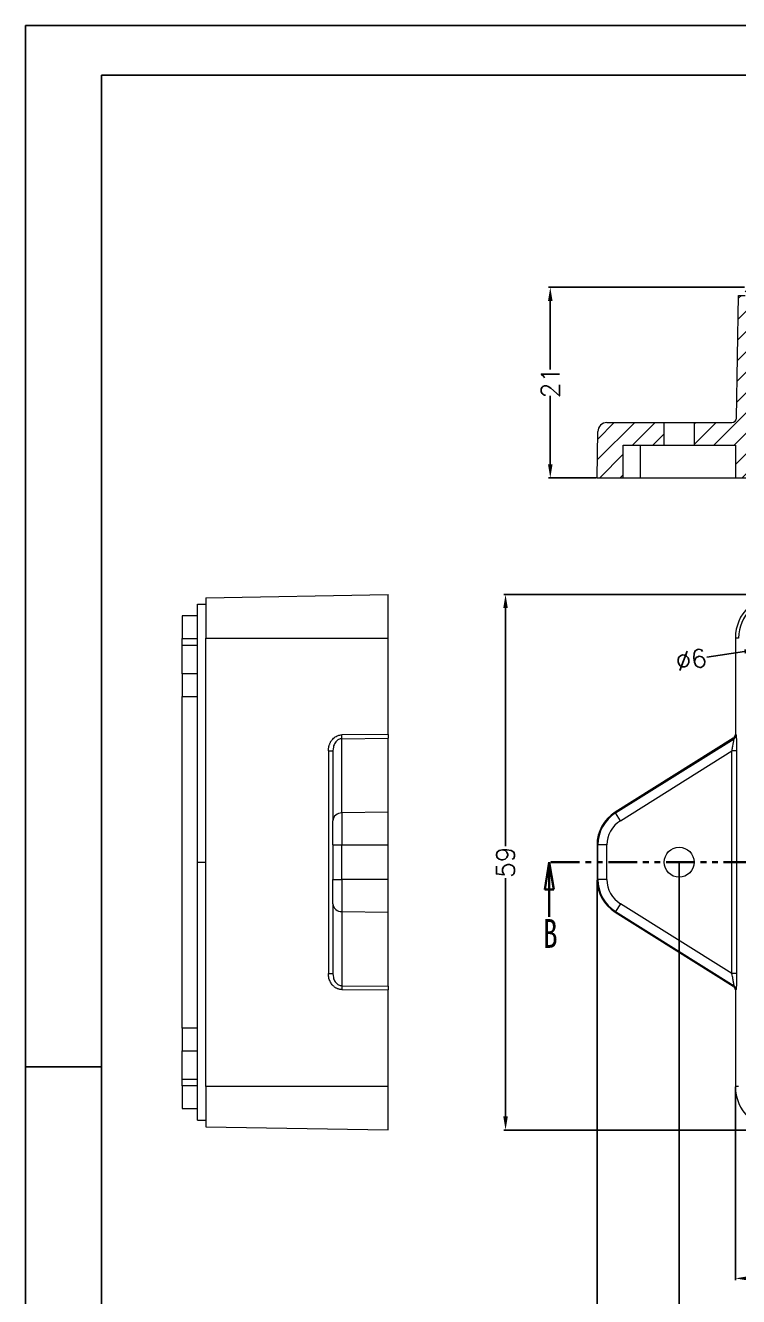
# Model space of a CAD drawing. Header units: inches. Extents: x 2651 to 3284, y 889 to 1119.
# Drawn here: x 2959.2 to 3037.8, y 978.9 to 1118.9 of the extents above; entities that cross this region are included whole.
import ezdxf

# ---------------------------------------------------------------- set-up
doc = ezdxf.new("R2010")
doc.units = ezdxf.units.IN
doc.header["$LTSCALE"] = 0.5
doc.linetypes.add('PHANTOM', pattern=[12.7, 6.35, -1.27, 1.27, -1.27, 1.27, -1.27])
doc.styles.add('SLDTEXTSTYLE0', font='TXT', dxfattribs={"width": 0.75})
doc.styles.get("Standard").update_dxf_attribs({"font": 'txt', "bigfont": 'gbcbig.shx'})
doc.dimstyles.new('2', dxfattribs={"dimtxt": 2, "dimasz": 1.5, "dimexe": 0.18, "dimexo": 0.0625, "dimgap": 0.1, "dimtad": 0, "dimzin": 12, "dimdsep": 46, "dimtxsty": 'Standard', "dimcen": 0.5, "dimclrd": 3, "dimclre": 3, "dimadec": 0, "dimazin": 0, "dimtfac": 1, "dimtofl": 0, "dimtmove": 0, "dimatfit": 3, "dimfxl": 1, "dimtolj": 1, "dimtzin": 0, "dimarcsym": 0})
pattern_1 = [(45, (-558.8946, -244.8074), (-1.122532, 1.122532), [])]

# ---------------------------------------------------------------- blocks, each defined once
blk = doc.blocks.new('_CLOSED')
at = {"color": 0, "linetype": 'ByBlock', "lineweight": -2}
for p, q in [((-1, 0.166667), (0, 0)), ((-1, 0.166667), (-1, -0.166667)), ((0, 0), (-1, -0.166667)), ((0, 0), (-1, 0))]:
    blk.add_line(p, q, dxfattribs=at)
blk = doc.blocks.new('*D210')
at = {"color": 3, "lineweight": -2}
for p, q in [((3037.45, 1001.96), (3037.45, 980.69)), ((3121.35, 1001.96), (3121.35, 980.69)), ((3038.95, 980.87), (3076.3, 980.87)), ((3119.85, 980.87), (3082.5, 980.87))]:
    blk.add_line(p, q, dxfattribs=at)
at = {"color": 3}
for points in [[(3038.95, 981.12), (3038.95, 980.62), (3037.45, 980.87)], [(3119.85, 981.12), (3119.85, 980.62), (3121.35, 980.87)]]:
    blk.add_solid(points, dxfattribs=at)
at = {"layer": 'Defpoints', "color": 0}
for p in [(3037.45, 1002.02), (3121.35, 1002.02), (3037.45, 980.87)]:
    blk.add_point(p, dxfattribs=at)
at = {"color": 0, "insert": (3079.4, 980.87), "char_height": 2, "attachment_point": 5}
blk.add_mtext('\\A1;83.9', dxfattribs=at)
blk = doc.blocks.new('*D211')
at = {"color": 3, "lineweight": -2}
for p, q in [((3022.2, 1024.76), (3022.2, 973.75)), ((3136.6, 1024.76), (3136.6, 973.75)), ((3023.7, 973.93), (3075.97, 973.93)), ((3135.1, 973.93), (3082.83, 973.93))]:
    blk.add_line(p, q, dxfattribs=at)
at = {"color": 3}
for points in [[(3023.7, 974.18), (3023.7, 973.68), (3022.2, 973.93)], [(3135.1, 974.18), (3135.1, 973.68), (3136.6, 973.93)]]:
    blk.add_solid(points, dxfattribs=at)
at = {"layer": 'Defpoints', "color": 0}
for p in [(3022.2, 1024.82), (3136.6, 1024.82), (3136.6, 973.93)]:
    blk.add_point(p, dxfattribs=at)
at = {"color": 0, "insert": (3079.4, 973.93), "char_height": 2, "attachment_point": 5}
blk.add_mtext('\\A1;114.4', dxfattribs=at)
blk = doc.blocks.new('*D214')
at = {"color": 3, "lineweight": -2}
for p, q in [((3031.25, 1026.66), (3031.25, 977.37)), ((3127.55, 1026.66), (3127.55, 977.37)), ((3032.75, 977.55), (3076.3, 977.55)), ((3126.05, 977.55), (3082.5, 977.55))]:
    blk.add_line(p, q, dxfattribs=at)
at = {"color": 3}
for points in [[(3032.75, 977.8), (3032.75, 977.3), (3031.25, 977.55)], [(3126.05, 977.8), (3126.05, 977.3), (3127.55, 977.55)]]:
    blk.add_solid(points, dxfattribs=at)
at = {"layer": 'Defpoints', "color": 0}
for p in [(3031.25, 1026.72), (3127.55, 1026.72), (3127.55, 977.55)]:
    blk.add_point(p, dxfattribs=at)
at = {"color": 0, "insert": (3079.4, 977.55), "char_height": 2, "attachment_point": 5}
blk.add_mtext('\\A1;96.3', dxfattribs=at)
blk = doc.blocks.new('*D217')
at = {"color": 3, "lineweight": -2}
for p, q in [((3042.19, 1056.22), (3011.94, 1056.22)), ((3012.12, 1054.72), (3012.12, 1028.49)), ((3012.12, 998.72), (3012.12, 1024.96)), ((3042.19, 997.22), (3011.94, 997.22))]:
    blk.add_line(p, q, dxfattribs=at)
at = {"color": 3}
for points in [[(3011.87, 1054.72), (3012.37, 1054.72), (3012.12, 1056.22)], [(3011.87, 998.72), (3012.37, 998.72), (3012.12, 997.22)]]:
    blk.add_solid(points, dxfattribs=at)
at = {"layer": 'Defpoints', "color": 0}
for p in [(3012.12, 1056.22), (3042.25, 1056.22), (3042.25, 997.22)]:
    blk.add_point(p, dxfattribs=at)
at = {"color": 0, "insert": (3012.12, 1026.72), "char_height": 2, "attachment_point": 5, "rotation": 90}
blk.add_mtext('\\A1;59', dxfattribs=at)
blk = doc.blocks.new('*D222')
at = {"color": 3, "lineweight": -2}
for p, q in [((3042.4, 1050.65), (3043.4, 1050.65)), ((3042.9, 1050.15), (3042.9, 1051.15)), ((3034.32, 1049.31), (3038.45, 1049.96))]:
    blk.add_line(p, q, dxfattribs=at)
at = {"color": 3}
blk.add_solid([(3038.42, 1050.2), (3038.49, 1049.71), (3039.94, 1050.19)], dxfattribs=at)
at = {"layer": 'Defpoints', "color": 0}
for p in [(3045.86, 1051.11), (3039.94, 1050.19)]:
    blk.add_point(p, dxfattribs=at)
at = {"color": 0, "insert": (3032.57, 1049.04), "char_height": 2, "attachment_point": 5, "rotation": 8.8749}
blk.add_mtext('\\A1;∅6', dxfattribs=at)
blk = doc.blocks.new('*D237')
at = {"color": 3, "lineweight": -2}
for p, q in [((3038.45, 1090.07), (3016.87, 1090.07)), ((3017.05, 1088.57), (3017.05, 1081)), ((3017.05, 1070.57), (3017.05, 1078.13)), ((3022.14, 1069.07), (3016.87, 1069.07))]:
    blk.add_line(p, q, dxfattribs=at)
at = {"color": 3}
for points in [[(3016.8, 1088.57), (3017.3, 1088.57), (3017.05, 1090.07)], [(3016.8, 1070.57), (3017.3, 1070.57), (3017.05, 1069.07)]]:
    blk.add_solid(points, dxfattribs=at)
at = {"layer": 'Defpoints', "color": 0}
for p in [(3017.05, 1090.07), (3038.52, 1090.07), (3022.2, 1069.07)]:
    blk.add_point(p, dxfattribs=at)
at = {"color": 0, "insert": (3017.05, 1079.57), "char_height": 2, "attachment_point": 5, "rotation": 90}
blk.add_mtext('\\A1;21', dxfattribs=at)

msp = doc.modelspace()

# ---------------------------------------------------------------- hatches: boundary and pattern name
at = {"linetype": 'Continuous', "lineweight": 0}
h = msp.add_hatch(dxfattribs=at)
h.set_pattern_fill('ANSI31', color=4, scale=0.5, style=0)
h.set_pattern_definition(pattern_1)
edge = h.paths.add_edge_path(flags=0)
edge.add_line((3039.817, 1090.068), (3038.517, 1090.068))
edge.add_line((3038.517, 1090.068), (3038.517, 1089.168))
edge.add_line((3038.517, 1089.168), (3037.801, 1089.168))
edge.add_line((3037.801, 1089.168), (3037.565, 1075.659))
edge.add_arc((3037.065, 1075.668), 0.5, 270, 359, ccw=False)
edge.add_line((3037.065, 1075.168), (3032.9, 1075.168))
edge.add_line((3032.9, 1075.168), (3032.9, 1072.668))
edge.add_line((3032.9, 1072.668), (3037.45, 1072.668))
edge.add_line((3037.45, 1072.668), (3037.45, 1069.068))
edge.add_line((3037.45, 1069.068), (3121.35, 1069.068))
edge.add_line((3121.35, 1069.068), (3121.35, 1072.668))
edge.add_line((3121.35, 1072.668), (3125.9, 1072.668))
edge.add_line((3125.9, 1072.668), (3125.9, 1075.168))
edge.add_line((3125.9, 1075.168), (3121.735, 1075.168))
edge.add_arc((3121.735, 1075.668), 0.5, 181, 270, ccw=False)
edge.add_line((3121.235, 1075.659), (3120.999, 1089.168))
edge.add_line((3120.999, 1089.168), (3120.284, 1089.168))
edge.add_line((3120.284, 1089.168), (3120.284, 1090.068))
edge.add_line((3120.284, 1090.068), (3118.984, 1090.068))
edge.add_line((3118.984, 1090.068), (3118.984, 1091.768))
edge.add_line((3118.984, 1091.768), (3118.284, 1091.768))
edge.add_line((3118.284, 1091.768), (3118.284, 1070.768))
edge.add_line((3118.284, 1070.768), (3114.4, 1070.768))
edge.add_line((3114.4, 1070.768), (3114.4, 1074.668))
edge.add_line((3114.4, 1074.668), (3112.65, 1074.668))
edge.add_line((3112.65, 1074.668), (3112.65, 1070.768))
edge.add_line((3112.65, 1070.768), (3110.15, 1070.768))
edge.add_line((3110.15, 1070.768), (3110.15, 1074.668))
edge.add_line((3110.15, 1074.668), (3108.4, 1074.668))
edge.add_line((3108.4, 1074.668), (3108.4, 1070.768))
edge.add_line((3108.4, 1070.768), (3050.4, 1070.768))
edge.add_line((3050.4, 1070.768), (3050.4, 1074.668))
edge.add_line((3050.4, 1074.668), (3048.65, 1074.668))
edge.add_line((3048.65, 1074.668), (3048.65, 1070.768))
edge.add_line((3048.65, 1070.768), (3046.15, 1070.768))
edge.add_line((3046.15, 1070.768), (3046.15, 1074.668))
edge.add_line((3046.15, 1074.668), (3044.4, 1074.668))
edge.add_line((3044.4, 1074.668), (3044.4, 1070.768))
edge.add_line((3044.4, 1070.768), (3040.517, 1070.768))
edge.add_line((3040.517, 1070.768), (3040.517, 1091.768))
edge.add_line((3040.517, 1091.768), (3039.817, 1091.768))
edge.add_line((3039.817, 1091.768), (3039.817, 1090.068))
h = msp.add_hatch(dxfattribs=at)
h.set_pattern_fill('ANSI31', color=4, scale=0.5, style=0)
h.set_pattern_definition(pattern_1)
edge = h.paths.add_edge_path(flags=0)
edge.add_line((3025.1, 1072.668), (3029.6, 1072.668))
edge.add_line((3029.6, 1072.668), (3029.6, 1075.168))
edge.add_line((3029.6, 1075.168), (3023.289, 1075.168))
edge.add_arc((3023.289, 1074.168), 1, 89.99992, 179)
edge.add_line((3022.289, 1074.185), (3022.2, 1069.068))
edge.add_line((3022.2, 1069.068), (3025.1, 1069.068))
edge.add_line((3025.1, 1069.068), (3025.1, 1072.668))

# ---------------------------------------------------------------- linework, layer by layer
for p, q in [((2959.212, 1118.928), (3283.778, 1118.928)), ((2959.212, 1118.928), (2959.212, 889.437)), ((2967.611, 1113.464), (3278.314, 1113.464)), ((2967.611, 1113.464), (2967.611, 894.901)), ((2967.611, 1004.183), (2959.212, 1004.183)), ((2959.212, 995.683), (2959.212, 889.437))]:
    msp.add_line(p, q)
at = {"color": 7, "linetype": 'Continuous', "lineweight": 15}
for p, q in [((3037.565, 1075.659), (3037.801, 1089.168)), ((3037.801, 1089.168), (3038.517, 1089.168)), ((3023.289, 1075.168), (3029.6, 1075.168)), ((3029.6, 1072.668), (3029.6, 1075.168)), ((3029.6, 1075.168), (3032.9, 1075.168)), ((3032.9, 1075.168), (3032.9, 1072.668)), ((3032.9, 1075.168), (3037.065, 1075.168)), ((3022.2, 1069.068), (3022.289, 1074.185)), ((3025.1, 1069.068), (3025.1, 1072.668)), ((3025.1, 1072.668), (3029.6, 1072.668)), ((3026.977, 1069.068), (3026.977, 1072.668)), ((3029.6, 1072.668), (3032.9, 1072.668)), ((3032.9, 1072.668), (3037.45, 1072.668)), ((3037.45, 1072.668), (3037.45, 1069.068)), ((3022.2, 1069.068), (3025.1, 1069.068)), ((3025.1, 1069.068), (3026.977, 1069.068)), ((3026.977, 1069.068), (3037.45, 1069.068)), ((3037.45, 1069.068), (3121.35, 1069.068)), ((2979.09, 1055.874), (2999.19, 1056.225)), ((2999.19, 1051.425), (2999.19, 1056.225)), ((2978.19, 1055.158), (2979.09, 1055.158)), ((2979.09, 1055.874), (2979.09, 1051.425)), ((2978.19, 1053.858), (2976.49, 1053.858)), ((2976.49, 1053.858), (2976.49, 1051.358)), ((2976.49, 1051.358), (2978.19, 1051.358)), ((2976.49, 1050.65), (2976.49, 1051.358)), ((2976.49, 1050.65), (2978.19, 1050.65)), ((2976.49, 1047.5), (2976.49, 1050.65)), ((2979.09, 1002.025), (2979.09, 1051.425)), ((2979.09, 1051.425), (2999.19, 1051.425)), ((2999.19, 1040.802), (2999.19, 1051.425)), ((3037.801, 1051.425), (3037.45, 1051.425)), ((3037.45, 1051.425), (3037.45, 1040.802)), ((2978.19, 1047.5), (2976.49, 1047.5)), ((2976.49, 1047.5), (2976.49, 1045)), ((2976.49, 1045), (2978.19, 1045)), ((2976.49, 1008.45), (2976.49, 1045)), ((2999.19, 1040.802), (2994.072, 1040.752)), ((2999.19, 1040.802), (2999.19, 1040.378)), ((3037.45, 1040.802), (3037.539, 1040.752)), ((2994.072, 1040.328), (2999.19, 1040.378)), ((2994.072, 1032.149), (2994.072, 1040.328)), ((2999.19, 1032.225), (2999.19, 1040.378)), ((3037.215, 1040.378), (3024.194, 1032.225)), ((3024.241, 1032.149), (3037.305, 1040.328)), ((3037.305, 1040.328), (3037.215, 1040.378)), ((2992.598, 1038.999), (2992.598, 1014.451)), ((2993.073, 1038.999), (2993.09, 1038.999)), ((2993.125, 1039.219), (2993.09, 1038.999)), ((2993.09, 1038.999), (2993.09, 1031.302)), ((3024.772, 1031.302), (3037.065, 1038.999)), ((3037.065, 1014.451), (3037.065, 1038.999)), ((3037.565, 1038.999), (3037.565, 1014.451)), ((2999.19, 1032.225), (2994.072, 1032.149)), ((2994.072, 1032.149), (2994.072, 1028.625)), ((2999.19, 1028.625), (2999.19, 1032.225)), ((3024.241, 1032.149), (3024.194, 1032.225)), ((3024.772, 1031.302), (3024.241, 1032.149)), ((2993.09, 1028.625), (2994.072, 1028.625)), ((2993.09, 1028.625), (2993.09, 1024.825)), ((2994.072, 1024.825), (2994.072, 1028.625)), ((2994.072, 1028.625), (2999.19, 1028.625)), ((2999.19, 1024.825), (2999.19, 1028.625)), ((3022.2, 1028.625), (3022.2, 1024.825)), ((3022.289, 1028.625), (3022.2, 1028.625)), ((3022.289, 1024.825), (3022.289, 1028.625)), ((3023.289, 1028.625), (3022.289, 1028.625)), ((3023.289, 1024.825), (3023.289, 1028.625)), ((2978.19, 1026.725), (2979.09, 1026.725)), ((2993.09, 1024.825), (2994.072, 1024.825)), ((2999.19, 1024.825), (2994.072, 1024.825)), ((2994.072, 1024.825), (2994.072, 1021.301)), ((2999.19, 1021.225), (2999.19, 1024.825)), ((3022.289, 1024.825), (3022.2, 1024.825)), ((3023.289, 1024.825), (3022.289, 1024.825)), ((2993.09, 1022.148), (2993.09, 1014.451)), ((2994.072, 1021.301), (2999.19, 1021.225)), ((2994.072, 1021.301), (2994.072, 1013.121)), ((2999.19, 1013.072), (2999.19, 1021.225)), ((3024.194, 1021.225), (3024.241, 1021.301)), ((3024.194, 1021.225), (3037.215, 1013.072)), ((3024.772, 1022.148), (3024.241, 1021.301)), ((3024.241, 1021.301), (3037.305, 1013.121)), ((3037.065, 1014.451), (3024.772, 1022.148)), ((2993.074, 1014.451), (2993.09, 1014.451)), ((2993.09, 1014.451), (2993.126, 1014.224)), ((2994.072, 1013.121), (2999.19, 1013.072)), ((2994.072, 1012.697), (2999.19, 1012.648)), ((2999.19, 1013.072), (2999.19, 1012.648)), ((3037.305, 1013.121), (3037.215, 1013.072)), ((3037.539, 1012.697), (3037.45, 1012.648)), ((2999.19, 1002.025), (2999.19, 1012.648)), ((3037.45, 1012.648), (3037.45, 1002.025)), ((2978.19, 1008.45), (2976.49, 1008.45)), ((2976.49, 1008.45), (2976.49, 1005.95)), ((2976.49, 1005.95), (2978.19, 1005.95)), ((2976.49, 1002.8), (2976.49, 1005.95)), ((2978.19, 1002.8), (2976.49, 1002.8)), ((2976.49, 1002.091), (2976.49, 1002.8)), ((2978.19, 1002.091), (2976.49, 1002.091)), ((2976.49, 1002.091), (2976.49, 999.591)), ((2999.19, 1002.025), (2979.09, 1002.025)), ((2979.09, 1002.025), (2979.09, 997.576)), ((2999.19, 997.225), (2999.19, 1002.025)), ((3037.801, 1002.025), (3037.45, 1002.025)), ((2976.49, 999.591), (2978.19, 999.591)), ((2978.19, 998.291), (2979.09, 998.291)), ((2979.09, 997.576), (2999.19, 997.225))]:
    msp.add_line(p, q, dxfattribs=at)
at = {"color": 1, "linetype": 'PHANTOM', "lineweight": 30}
msp.add_line((3140.93, 1026.725), (3016.933, 1026.725), dxfattribs=at)
at = {"color": 7, "linetype": 'Continuous', "lineweight": 30}
msp.add_line((3016.933, 1020.725), (3016.933, 1026.725), dxfattribs=at)
at = {"color": 7, "linetype": 'Continuous', "lineweight": 15}
msp.add_circle((3031.25, 1026.725), 1.65, dxfattribs=at)
for centre, radius, start, end in [((3023.289, 1074.168), 1, 89.99992, 179), ((3037.065, 1075.668), 0.5, 270, 359), ((3042.25, 1051.425), 4.8, 90, 180), ((3042.25, 1051.425), 4.449, 90, 180), ((2994.016, 1031.221), 0.93, 86.55831, 174.99729), ((3026.448, 1028.625), 4.247, 122.05086, 180), ((3026.448, 1028.625), 4.158, 122.05086, 180), ((3026.448, 1024.825), 4.247, 180, 237.94914), ((3026.448, 1024.825), 4.158, 180, 237.94914), ((2994.016, 1022.229), 0.93, 185.00266, 273.44169), ((3042.25, 1002.025), 4.8, 180, 270)]:
    msp.add_arc(centre, radius, start, end, dxfattribs=at)
for centre, major_axis, start_param, end_param in [((3036.95, 1040.802), (-0.438, 0.242), 2.6359754, 3.6472099), ((3036.95, 1012.648), (0.438, 0.242), 5.777568, 6.7888026)]:
    msp.add_ellipse(centre, major_axis=major_axis, ratio=0.999801, start_param=start_param, end_param=end_param, dxfattribs=at)
for points, knots in [([(2978.19, 1026.725), (2978.19, 1032.317), (2978.19, 1037.908), (2978.19, 1044.898), (2978.19, 1046.296), (2978.19, 1048.393), (2978.19, 1049.092), (2978.19, 1050.14), (2978.19, 1050.49), (2978.19, 1051.014), (2978.19, 1051.189), (2978.19, 1051.538), (2978.19, 1051.713), (2978.19, 1052.233), (2978.19, 1052.582), (2978.19, 1053.066), (2978.19, 1053.223), (2978.19, 1053.525), (2978.19, 1053.67), (2978.19, 1053.942), (2978.19, 1054.069), (2978.19, 1054.306), (2978.19, 1054.417), (2978.19, 1054.715), (2978.19, 1054.869), (2978.19, 1055.087), (2978.19, 1055.147), (2978.19, 1055.161), (2978.19, 1055.158), (2978.19, 1055.158), (2978.19, 1055.158), (2978.19, 1055.158), (2978.19, 1055.158), (2978.19, 1055.158), (2978.19, 1055.158), (2978.19, 1055.158)], [0, 0, 0, 0, 0.25, 0.25, 0.3125, 0.3125, 0.34375, 0.34375, 0.359375, 0.359375, 0.3671875, 0.3671875, 0.375, 0.375, 0.390625, 0.390625, 0.3984375, 0.3984375, 0.40625, 0.40625, 0.4140625, 0.4140625, 0.421875, 0.421875, 0.4375, 0.4375, 0.453125, 0.453125, 0.4609375, 0.4609375, 0.46875, 0.46875, 0.5, 0.5, 1, 1, 1, 1]), ([(2992.598, 1038.999), (2992.599, 1039.048), (2992.601, 1039.146), (2992.617, 1039.29), (2992.642, 1039.428), (2992.675, 1039.561), (2992.715, 1039.687), (2992.763, 1039.807), (2992.817, 1039.92), (2992.877, 1040.026), (2992.942, 1040.124), (2993.01, 1040.215), (2993.113, 1040.332), (2993.258, 1040.466), (2993.454, 1040.595), (2993.659, 1040.686), (2993.866, 1040.741), (2994.005, 1040.748), (2994.072, 1040.752)], [0, 0, 0, 0, 0.058492, 0.1154455, 0.1708554, 0.224717, 0.277045, 0.3278762, 0.3772309, 0.4250759, 0.4714074, 0.5162559, 0.5596266, 0.6557146, 0.7479594, 0.8361382, 0.9202212, 1, 1, 1, 1]), ([(2994.072, 1040.328), (2994.073, 1040.373), (2994.073, 1040.436), (2994.073, 1040.584), (2994.073, 1040.668), (2994.072, 1040.752)], [0, 0, 0, 0, 0.5, 0.5, 1, 1, 1, 1]), ([(3037.305, 1040.328), (3037.369, 1040.368), (3037.429, 1040.428), (3037.515, 1040.577), (3037.539, 1040.666), (3037.539, 1040.752)], [0, 0, 0, 0, 0.5, 0.5, 1, 1, 1, 1]), ([(3037.065, 1038.999), (3037.074, 1039.046), (3037.092, 1039.135), (3037.116, 1039.261), (3037.138, 1039.373), (3037.156, 1039.47), (3037.184, 1039.612), (3037.217, 1039.79), (3037.251, 1039.974), (3037.274, 1040.109), (3037.29, 1040.207), (3037.3, 1040.276), (3037.306, 1040.32), (3037.305, 1040.326), (3037.305, 1040.328)], [0, 0, 0, 0, 0.0777891, 0.1479782, 0.2105707, 0.2655723, 0.3129914, 0.4578538, 0.5832206, 0.6762852, 0.7635128, 0.8458017, 0.92422, 1, 1, 1, 1]), ([(3037.562, 1039.777), (3037.562, 1039.761), (3037.565, 1039.536), (3037.565, 1039.258), (3037.565, 1038.999)], [0, 0, 0, 0, 0.0689984, 1, 1, 1, 1]), ([(3037.565, 1038.999), (3037.564, 1038.999), (3037.553, 1038.999), (3037.503, 1038.999), (3037.464, 1038.999), (3037.367, 1038.999), (3037.308, 1038.999), (3037.187, 1038.999), (3037.124, 1038.999), (3037.065, 1038.999)], [0, 0, 0, 0, 0.25, 0.25, 0.5, 0.5, 0.75, 0.75, 1, 1, 1, 1]), ([(2978.19, 998.291), (2978.19, 998.291), (2978.19, 998.291), (2978.19, 998.291), (2978.19, 998.292), (2978.19, 998.291), (2978.19, 998.29), (2978.19, 998.291), (2978.19, 998.297), (2978.19, 998.34), (2978.19, 998.374), (2978.19, 998.464), (2978.19, 998.521), (2978.19, 998.66), (2978.19, 998.741), (2978.19, 998.922), (2978.19, 999.023), (2978.19, 999.245), (2978.19, 999.367), (2978.19, 999.756), (2978.19, 1000.044), (2978.19, 1000.678), (2978.19, 1001.011), (2978.19, 1001.53), (2978.19, 1001.707), (2978.19, 1002.059), (2978.19, 1002.236), (2978.19, 1002.764), (2978.19, 1003.116), (2978.19, 1004.174), (2978.19, 1004.878), (2978.19, 1006.992), (2978.19, 1008.402), (2978.19, 1015.449), (2978.19, 1021.087), (2978.19, 1026.725)], [0, 0, 0, 0, 0.5, 0.5, 0.53125, 0.53125, 0.546875, 0.546875, 0.5546875, 0.5546875, 0.5625, 0.5625, 0.5703125, 0.5703125, 0.578125, 0.578125, 0.5859375, 0.5859375, 0.59375, 0.59375, 0.609375, 0.609375, 0.625, 0.625, 0.6328125, 0.6328125, 0.640625, 0.640625, 0.65625, 0.65625, 0.6875, 0.6875, 0.75, 0.75, 1, 1, 1, 1]), ([(2994.072, 1012.697), (2994.035, 1012.699), (2993.96, 1012.701), (2993.846, 1012.718), (2993.732, 1012.745), (2993.616, 1012.783), (2993.503, 1012.834), (2993.391, 1012.896), (2993.283, 1012.97), (2993.18, 1013.055), (2993.067, 1013.166), (2992.949, 1013.31), (2992.832, 1013.495), (2992.734, 1013.703), (2992.659, 1013.934), (2992.608, 1014.186), (2992.602, 1014.361), (2992.598, 1014.451)], [0, 0, 0, 0, 0.0438153, 0.0889657, 0.1354526, 0.183227, 0.2322458, 0.2825451, 0.334078, 0.3867657, 0.4406738, 0.5212666, 0.606853, 0.6975074, 0.7931679, 0.893992, 1, 1, 1, 1]), ([(3037.565, 1014.451), (3037.563, 1014.451), (3037.508, 1014.451), (3037.323, 1014.451), (3037.195, 1014.451), (3037.065, 1014.451)], [0, 0, 0, 0, 0.5, 0.5, 1, 1, 1, 1]), ([(3037.305, 1013.121), (3037.305, 1013.122), (3037.306, 1013.125), (3037.304, 1013.142), (3037.301, 1013.169), (3037.295, 1013.206), (3037.288, 1013.255), (3037.278, 1013.314), (3037.266, 1013.384), (3037.247, 1013.493), (3037.217, 1013.66), (3037.175, 1013.885), (3037.123, 1014.153), (3037.086, 1014.342), (3037.065, 1014.451)], [0, 0, 0, 0, 0.04716455, 0.09516771, 0.14433018, 0.19495067, 0.24730291, 0.30163447, 0.35816692, 0.41709702, 0.54243836, 0.68731714, 0.8199705, 1, 1, 1, 1]), ([(3037.565, 1014.451), (3037.565, 1014.206), (3037.564, 1013.741), (3037.559, 1013.262), (3037.556, 1013.118), (3037.555, 1013.102)], [0, 0, 0, 0, 0.4971896, 0.9435184, 1, 1, 1, 1]), ([(2994.072, 1013.121), (2994.073, 1013.081), (2994.073, 1013.022), (2994.073, 1012.873), (2994.073, 1012.784), (2994.072, 1012.697)], [0, 0, 0, 0, 0.5, 0.5, 1, 1, 1, 1]), ([(3037.539, 1012.697), (3037.539, 1012.784), (3037.515, 1012.873), (3037.429, 1013.022), (3037.369, 1013.081), (3037.305, 1013.121)], [0, 0, 0, 0, 0.5, 0.5, 1, 1, 1, 1])]:
    msp.add_open_spline(points, degree=3, knots=knots, dxfattribs=at)
at = {"color": 8, "linetype": 'Continuous', "lineweight": 15}
for points, knots in [([(3037.539, 1040.752), (3037.541, 1040.746), (3037.544, 1040.734), (3037.55, 1040.611), (3037.557, 1040.321), (3037.561, 1039.961), (3037.562, 1039.777)], [0, 0, 0, 0, 0.1529286, 0.30825858, 0.64507303, 1, 1, 1, 1]), ([(2994.072, 1040.328), (2994.014, 1040.324), (2993.894, 1040.315), (2993.72, 1040.246), (2993.554, 1040.137), (2993.344, 1039.922), (2993.165, 1039.609), (2993.137, 1039.333), (2993.125, 1039.219)], [0, 0, 0, 0, 0.10869158, 0.22267151, 0.34455951, 0.47650504, 0.78447133, 1, 1, 1, 1]), ([(2992.598, 1038.999), (2992.663, 1038.999), (2992.793, 1038.999), (2992.953, 1038.999), (2993.055, 1038.999), (2993.068, 1038.999), (2993.073, 1038.999)], [0, 0, 0, 0, 0.2809339, 0.5618679, 0.8428018, 1, 1, 1, 1]), ([(2992.598, 1014.451), (2992.663, 1014.451), (2992.793, 1014.451), (2992.953, 1014.451), (2993.055, 1014.451), (2993.069, 1014.451), (2993.074, 1014.451)], [0, 0, 0, 0, 0.2802403, 0.5604806, 0.8407209, 1, 1, 1, 1]), ([(2993.126, 1014.224), (2993.138, 1014.113), (2993.166, 1013.839), (2993.344, 1013.527), (2993.554, 1013.312), (2993.72, 1013.204), (2993.894, 1013.135), (2994.014, 1013.126), (2994.072, 1013.121)], [0, 0, 0, 0, 0.2122572, 0.5215074, 0.6539976, 0.7763918, 0.890849, 1, 1, 1, 1]), ([(3037.555, 1013.102), (3037.553, 1012.993), (3037.55, 1012.825), (3037.544, 1012.717), (3037.541, 1012.704), (3037.539, 1012.697)], [0, 0, 0, 0, 0.4828833, 0.7432064, 1, 1, 1, 1])]:
    msp.add_open_spline(points, degree=3, knots=knots, dxfattribs=at)
at = {"color": 7, "linetype": 'Continuous', "lineweight": 15}
for points in [[(2993.09, 1028.625), (2993.09, 1029.713), (2993.09, 1030.724), (2993.09, 1031.302)], [(3024.772, 1031.302), (3023.849, 1030.724), (3023.289, 1029.713), (3023.289, 1028.625)], [(2993.09, 1022.148), (2993.09, 1022.725), (2993.09, 1023.737), (2993.09, 1024.825)], [(3023.289, 1024.825), (3023.289, 1023.737), (3023.849, 1022.725), (3024.772, 1022.148)]]:
    msp.add_open_spline(points, degree=3, dxfattribs=at)

# ---------------------------------------------------------------- block references
at = {"color": 7, "linetype": 'Continuous', "lineweight": 30, "xscale": 3, "yscale": 3, "zscale": 0.5, "rotation": 90}
msp.add_blockref('_CLOSED', (3016.933, 1026.725), dxfattribs=at)

# ---------------------------------------------------------------- texts
at = {"color": 7, "linetype": 'Continuous', "insert": (3016.247, 1020.463), "char_height": 3.175, "attachment_point": 1, "style": 'SLDTEXTSTYLE0'}
msp.add_mtext('B', dxfattribs=at)

# ---------------------------------------------------------------- dimensions: what is measured, and where the dimension line sits
for base, p1, p2, picture, middle in [((3017.051, 1090.068), (3022.2, 1069.068), (3038.517, 1090.068), '*D237', (3017.051, 1079.568)), ((3012.118, 1056.225), (3042.25, 997.225), (3042.25, 1056.225), '*D217', (3012.118, 1026.725))]:
    dim = msp.add_linear_dim(base=base, p1=p1, p2=p2, angle=90, dimstyle='2')
    dim.commit()
    dim.dimension.update_dxf_attribs({"geometry": picture, "text_midpoint": middle})
dim = msp.add_diameter_dim_2p(p1=(3045.864, 1051.113), p2=(3039.936, 1050.187), dimstyle='2')
dim.commit()
dim.dimension.update_dxf_attribs({"geometry": '*D222', "text_midpoint": (3032.575, 1049.038), "dimtype": 163})
for base, p1, p2, picture, middle in [((3127.55, 977.546), (3031.25, 1026.725), (3127.55, 1026.725), '*D214', (3079.4, 977.546)), ((3037.45, 980.871), (3121.35, 1002.025), (3037.45, 1002.025), '*D210', (3079.4, 980.871))]:
    dim = msp.add_linear_dim(base=base, p1=p1, p2=p2, dimstyle='2')
    dim.commit()
    dim.dimension.update_dxf_attribs({"geometry": picture, "text_midpoint": middle})
dim = msp.add_linear_dim(base=(3136.6, 973.93), p1=(3022.2, 1024.825), p2=(3136.6, 1024.825), dimstyle='2')
dim.commit()
dim.dimension.update_dxf_attribs({"geometry": '*D211', "text_midpoint": (3079.4, 973.93), "dimtype": 160})

doc.saveas('drawing.dxf')
